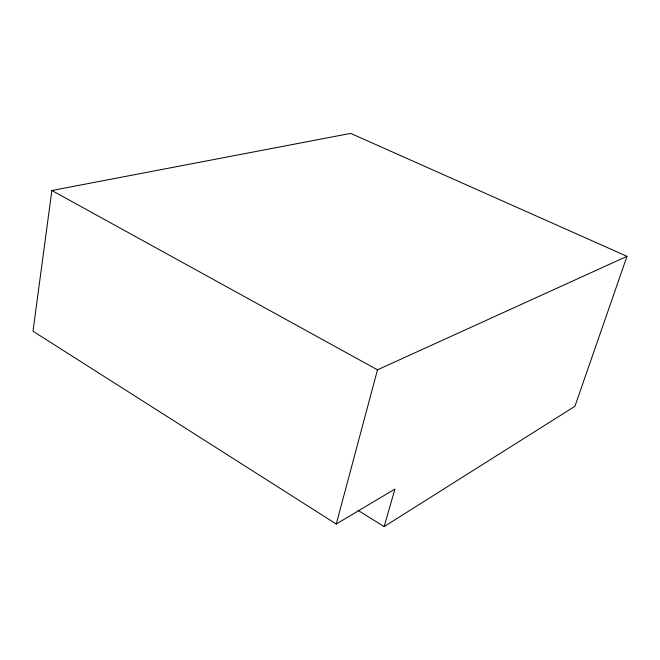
<?xml version="1.0" encoding="UTF-8"?>
<svg xmlns="http://www.w3.org/2000/svg" width="660" height="660" viewBox="0 0 660 660"><rect width="100%" height="100%" fill="white"/><g stroke="black" fill="none" stroke-linecap="round" stroke-linejoin="round"><path stroke-width="0.99" d="M384.145 526.606L574.926 406.288L627 256.327L350.683 133.394L51.868 190.501L33 331.213L336.262 524.04L394.919 489.06L384.145 526.606L357.935 510.287M336.262 524.04L377.479 369.839L627 256.327M51.868 190.501L377.479 369.839"/></g></svg>
